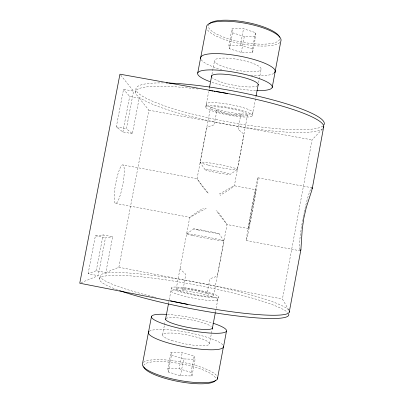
<?xml version="1.0" encoding="UTF-8"?>
<svg xmlns="http://www.w3.org/2000/svg" width="404" height="404" viewBox="0 0 404 404"><rect width="100%" height="100%" fill="white"/><g stroke="black" fill="none" stroke-linecap="round" stroke-linejoin="round"><path stroke-width="0.3" stroke-dasharray="2.02 1.52" d="M180.058 268.301L180.356 269.372L184.926 273.377L185.694 274.654L183.466 287.476L183.118 288.34L181.623 289.355L184.214 289.047L183.472 289.027L187.047 289.279L196.379 290.744L205.065 292.88L208.333 294.405L207.313 292.915L207.318 293.173L207.303 291.986L209.838 279.391L210.838 278.457L216.776 276.316L217.483 275.442L223.983 240.915L219.049 233.674M207.363 192.521L202.076 186.012L197.046 178.765L123.018 164.958A19.594 3.591 -79.4 0 0 114.433 192.38A19.594 3.591 -79.4 0 0 120.24 195.152A19.594 3.591 -79.4 0 0 123.018 164.958M247.475 115.261A18.968 2.99 10.6 0 1 217.286 111.615A18.968 2.99 10.6 0 1 222.422 107.358A18.968 2.99 10.6 0 1 247.475 115.261L234.376 185.724L229.124 189.774L220.089 195.359M288.754 310.035L282.426 299.026L312.06 139.885L322.912 128.482M191.981 375.947L191.097 372.397L194.167 356.091L182.244 352.586L170.968 352.152L167.877 368.504L168.276 371.983L180.477 375.781L191.981 375.947L195.117 359.297L194.167 356.091M252.611 52.601L252.409 49.041L255.495 32.658L243.531 28.714L231.987 28.82L228.901 45.147L229.578 48.778L241.289 52.429L252.611 52.601L255.636 36.552L255.495 32.658M205.025 169.589L200.106 162.373L206.601 128.073L207.686 126.947L213.272 124.993L213.014 125.129L214.241 124.119L216.746 111.413L216.711 111.736L216.342 109.979L216.68 110.393L216.049 109.782L221.079 111.928L220.594 111.767L229.75 113.893L236.653 114.802L236.153 114.771L241.718 114.63L240.91 114.963L241.405 114.711L240.425 116.216L240.537 115.903L238.264 128.714L238.916 129.896L238.653 129.664L243.445 133.785L243.905 134.946L237.406 169.468L230.209 174.377A12.822 0.828 10.7 0 1 210.726 171.377A12.822 0.828 10.7 0 1 211.943 170.145A12.822 0.828 10.7 0 1 230.209 174.377M217.61 300.021A23.846 2.969 10.8 0 0 185.118 290.809A23.846 2.969 10.8 0 0 180.3 295.107A23.846 2.969 10.8 0 0 217.61 300.021L218.18 297.001A23.841 2.858 10.8 0 0 185.668 287.901A23.841 2.858 10.8 0 0 180.886 292.006A23.841 2.858 10.8 0 0 218.18 297.001M209.494 343.673L212.236 328.997M215.428 312.115L216.014 309.02M216.13 308.404L218.342 296.647M252.323 115.908A23.715 3.737 10.6 0 0 219.008 106.095A23.715 3.737 10.6 0 0 215.887 112.085A23.715 3.737 10.6 0 0 252.323 115.908L255.929 96.738M258.6 82.618L261.08 69.438A23.684 5.419 10.6 0 0 227.694 58.171A23.684 5.419 10.6 0 0 224.745 67.16A23.684 5.419 10.6 0 0 261.08 69.438M162.59 334.825L164.433 325.094M164.549 324.488L165.191 321.145M168.589 303.217L171.518 287.759M205.752 107.075L208.681 91.617M209.151 89.143L209.388 87.905M211.964 74.301L214.544 60.696M205.974 106.616L206.54 103.631M176.2 288.88L189.754 217.307L197.167 211.948L203.444 208.196M197.041 178.821L210.509 107.706M168.276 371.983L171.437 355.283L170.968 352.152M229.578 48.778L232.603 32.775L231.987 28.82M167.877 368.504L179.189 368.751L182.244 352.586M228.901 45.147L240.41 45.238L243.531 28.714M241.289 52.429L244.284 36.562L255.636 36.552M180.477 375.781L183.658 358.929L195.117 359.297M88.107 273.725L95.389 235.825L103.121 234.911L112.66 236.744L105.792 272.594L96.253 270.731L88.107 273.725L98.197 275.695L105.474 237.759L112.66 236.744M132.396 133.694L122.877 131.941L116.307 126.901L123.523 89.324L133.583 91.147L126.371 128.75L132.396 133.694L139.208 98.137L129.689 96.415L123.523 89.324M96.253 270.731L103.121 234.911M122.877 131.941L129.689 96.415M99.495 279.048L100.086 275.983M135.38 92.471L135.956 89.461M105.792 272.594L118.877 267.251L148.904 110.196L139.208 98.137M213.549 295.501L227.068 224.538L221.569 216.554L217.211 211.045M115.645 203.424L189.754 217.307M186.592 233.82L193.809 228.891M219.256 194.036L234.138 185.734L255.793 189.718M206.212 208.287L189.718 217.463M80.906 282.75L98.197 275.695M148.904 110.196L312.06 139.885M116.307 126.901L126.371 128.75M258.03 177.79L312.191 187.799M248.495 228.598L227.068 224.538L216.059 210.56M246.253 240.562L300.162 250.828M95.389 235.825L105.474 237.759M118.877 267.251L282.426 299.026M171.437 355.283L183.658 358.929M179.189 368.751L191.097 372.397M240.41 45.238L252.409 49.041M232.603 32.775L244.284 36.562M208.146 193.107L197.046 178.765M120.72 75.149L133.583 91.147M299.632 249.707A32.108 3.303 -79.4 0 1 303.177 217.438M303.293 216.827A32.108 3.303 -79.4 0 1 304.151 212.575M304.278 211.984A32.108 3.303 -79.4 0 1 311.883 187.784M279.881 42.511A37.895 10.474 10.6 0 1 242.708 44.102A37.895 10.474 10.6 0 1 207.166 29.426M273.771 73.417A37.931 8.686 10.6 0 1 249.485 75.068M221.841 69.756A37.931 8.686 10.6 0 1 201.015 59.433M279.624 39.329A36.345 10.13 10.6 0 1 240.577 41.824A36.345 10.13 10.6 0 1 208.403 25.119M257.656 85.658A23.695 4.853 10.6 0 1 235.855 85.613A23.695 4.853 10.6 0 1 212.63 77.982M255.692 90.541A37.951 7.782 10.6 0 1 210.428 81.82M322.862 126.038A95.778 15.68 10.6 0 1 186.042 112.388A95.778 15.68 10.6 0 1 164.423 82.931M322.66 128.725A95.788 15.236 10.6 0 1 230.679 125.073A95.788 15.236 10.6 0 1 136.804 95.127A95.788 15.236 10.6 0 1 198.253 89.037M143.415 362.439A38.274 9.206 10.8 0 1 181.048 361.999A38.274 9.206 10.8 0 1 217.064 376.159M149.339 331.25A38.239 7.353 10.8 0 1 186.971 332.33A38.239 7.353 10.8 0 1 223.023 345.137M143.768 365.479A36.714 8.918 10.8 0 1 180.734 363.792A36.714 8.918 10.8 0 1 215.832 378.896M166.019 318.488A23.866 4.005 10.8 0 1 187.587 319.216A23.866 4.005 10.8 0 1 211.277 326.376M167.503 314.438A38.223 6.419 10.8 0 1 213.62 323.387M117.412 289.809A96.319 12.105 10.8 0 1 158.116 278.81A96.319 12.105 10.8 0 1 287.653 312.504M156.207 297.501A96.314 11.655 10.8 0 1 154.49 297.076M153.353 296.799A96.314 11.655 10.8 0 1 140.612 274.013A96.314 11.655 10.8 0 1 288.905 310.317M248.95 229.043A31.977 0.646 -79.4 0 0 258.111 178.139A31.977 0.646 -79.4 0 0 249.47 220.281A31.977 0.646 -79.4 0 0 248.95 229.043M249.919 222.619A19.791 0.399 -79.4 0 0 255.803 190.264A19.791 0.399 -79.4 0 0 250.748 214.569A19.791 0.399 -79.4 0 0 249.919 222.619M182.815 291.779A19.069 2.288 10.8 0 0 213.357 296.127A19.069 2.288 10.8 0 0 188.572 288.89A19.069 2.288 10.8 0 0 182.815 291.779M208.383 165.125A18.998 1.404 10.7 0 0 237.406 169.468A18.998 1.404 10.7 0 0 210.54 163.059A18.998 1.404 10.7 0 0 208.383 165.125M214.024 108.444A23.715 3.843 10.6 0 0 252.439 113.367A23.715 3.843 10.6 0 0 222.437 103.353A23.715 3.843 10.6 0 0 214.024 108.444M171.725 340.451A23.876 4.585 10.8 0 0 209.292 344.248A23.876 4.585 10.8 0 0 177.058 333.421A23.876 4.585 10.8 0 0 171.725 340.451M192.895 235.562A19.039 0.677 10.7 0 0 223.614 240.986A19.039 0.677 10.7 0 0 199.323 235.603A19.039 0.677 10.7 0 0 192.895 235.562M198 229.957A12.847 0.338 10.7 0 0 218.781 233.694A12.847 0.338 10.7 0 0 202.495 230.219A12.847 0.338 10.7 0 0 198 229.957"/><path stroke-width="0.61" d="M289.239 312.156L300.899 249.657L302.227 229.225L303.808 218.2L306.288 207.404L311.878 190.102L312.191 187.799M312.221 188.759L323.735 126.598M212.287 328.821L215.312 312.731M256.045 96.122L258.257 84.37M217.397 379.002L223.548 346.213M275.058 72.033L280.861 41.122A37.895 10.474 10.6 0 0 245.491 23.311A37.895 10.474 10.6 0 0 206.454 27.346L200.596 58.201M223.508 346.95L226.493 331.058M272.185 87.496L275.114 71.897M151.47 316.478L142.526 363.656A38.274 9.206 10.8 0 0 179.017 380.356A38.274 9.206 10.8 0 0 217.65 377.644M197.738 72.983L200.707 57.338M165.544 319.291L168.473 303.833M209.504 87.289L211.731 75.538M300.899 249.657L300.48 250.788M227.785 93.556L119.943 74.179L79.755 283.219L187.946 304.429M209.161 90.516A95.788 15.236 10.6 0 1 210.388 90.698M211.595 90.88A95.788 15.236 10.6 0 1 212.777 91.057M213.958 91.238A95.788 15.236 10.6 0 1 215.145 91.425M216.337 91.617A95.788 15.236 10.6 0 1 323.523 127.583M289.284 311.075A96.314 11.655 10.8 0 1 177.901 302.394M177.311 302.268A96.314 11.655 10.8 0 1 170.498 300.803M200.611 58.348A37.931 8.686 10.6 0 1 240.85 56.348A37.931 8.686 10.6 0 1 274.528 72.806M208.913 24.184A36.345 10.13 10.6 0 1 245.703 22.185A36.345 10.13 10.6 0 1 279.634 37.274M211.858 77.134A23.695 4.853 10.6 0 1 233.926 75.407A23.695 4.853 10.6 0 1 258.151 85.017M209.913 81.628A37.951 7.782 10.6 0 1 209.09 69.912A37.951 7.782 10.6 0 1 263.61 80.31A37.951 7.782 10.6 0 1 256.828 90.577M168.761 83.052A95.778 15.68 10.6 0 1 273.422 100.081A95.778 15.68 10.6 0 1 323.887 124.942M166.322 82.972A95.778 15.68 10.6 0 1 167.609 83.012M223.518 346.087A38.239 7.353 10.8 0 1 183.764 346.683A38.239 7.353 10.8 0 1 148.97 331.543M215.574 380.209A36.714 8.918 10.8 0 1 214.953 380.997M214.504 381.361A36.714 8.918 10.8 0 1 176.038 381.033A36.714 8.918 10.8 0 1 143.728 366.832M212.464 327.78A23.866 4.005 10.8 0 1 188.703 327.558A23.866 4.005 10.8 0 1 165.584 319.014M213.62 323.387A38.223 6.419 10.8 0 1 215.549 333.29A38.223 6.419 10.8 0 1 160.625 322.811A38.223 6.419 10.8 0 1 166.377 314.373M288.719 314.12A96.319 12.105 10.8 0 1 226.801 314.6A96.319 12.105 10.8 0 1 119.655 290.617"/></g></svg>
